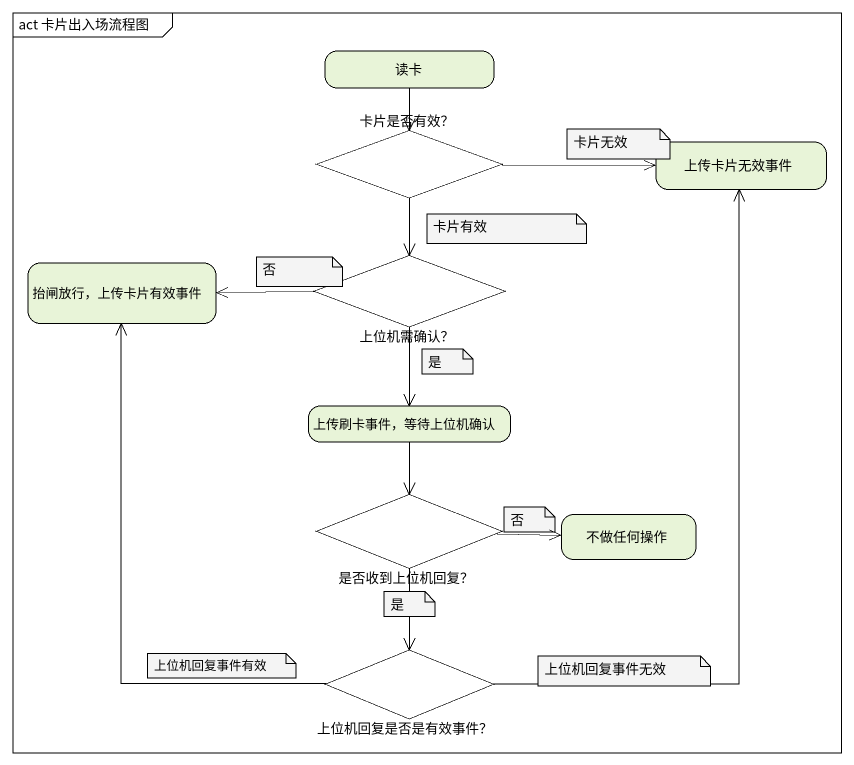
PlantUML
@startuml
mainframe act 卡片出入场流程图
hide empty description
state 读卡
state "卡片是否有效？" as 卡片是否有效 <<choice>>
state 上传卡片无效事件
state "抬闸放行，上传卡片有效事件" as 抬闸放行_上传卡片有效事件
state "上位机需确认？" as 上位机需确认 <<choice>>
state "上传刷卡事件，等待上位机确认" as 上传刷卡事件_等待上位机确认
state "是否收到上位机回复？" as 是否收到上位机回复 <<choice>>
state 不做任何操作
state "上位机回复是否是有效事件？" as 上位机回复是否是有效事件 <<choice>>
读卡 --> 卡片是否有效
卡片是否有效 -right-> 上传卡片无效事件
卡片是否有效 --> 上位机需确认
上位机需确认 -left-> 抬闸放行_上传卡片有效事件
上位机需确认 --> 上传刷卡事件_等待上位机确认
上传刷卡事件_等待上位机确认 --> 是否收到上位机回复
是否收到上位机回复 -right-> 不做任何操作
是否收到上位机回复 --> 上位机回复是否是有效事件
上位机回复是否是有效事件 -up-> 上传卡片无效事件
上位机回复是否是有效事件 -up-> 抬闸放行_上传卡片有效事件
note as N1
  卡片无效
end note
note as N2
  卡片有效
end note
note as N3
  否
end note
note as N4
  是
end note
note as N5
  否
end note
note as N6
  是
end note
note as N7
  上位机回复事件有效
end note
note as N8
  上位机回复事件无效
end note
@enduml
